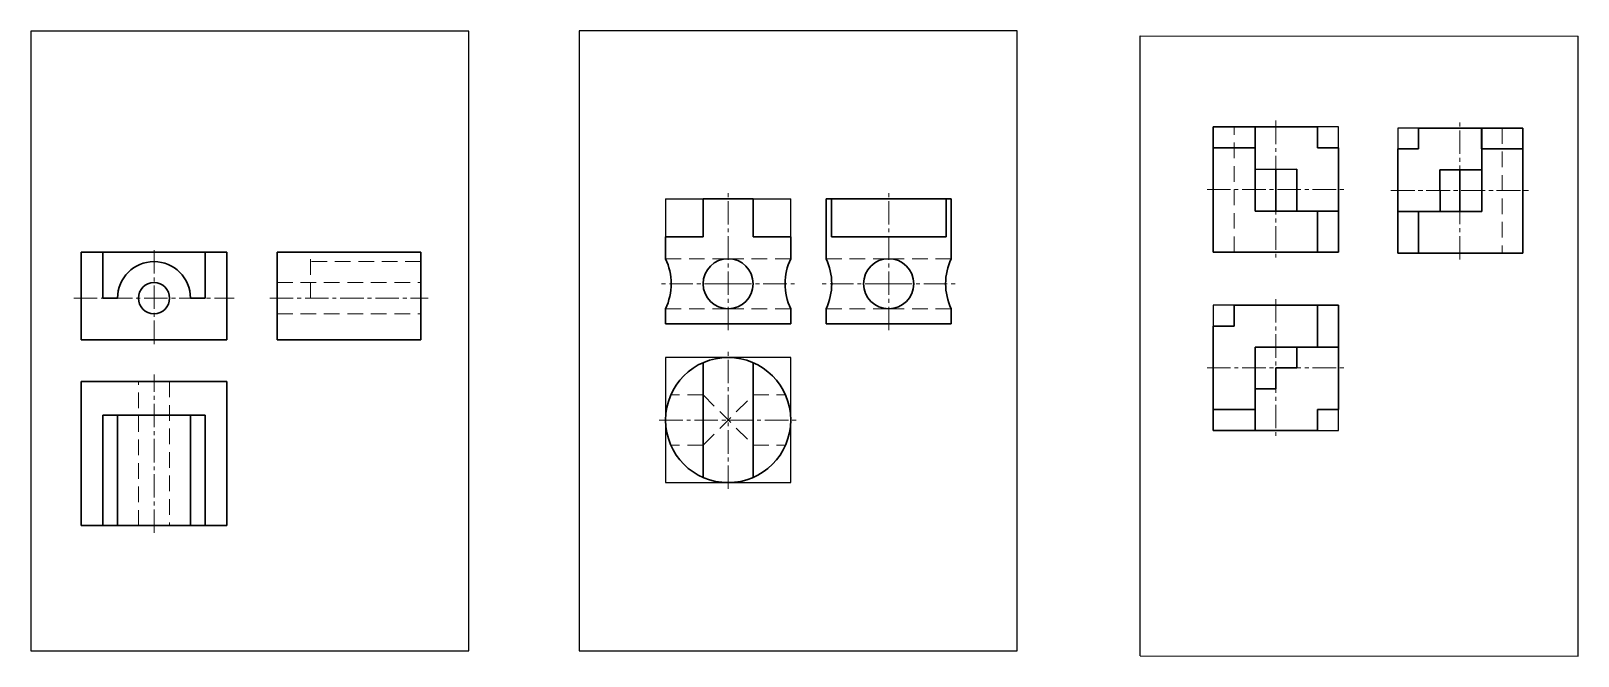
# Model space of a CAD drawing. Header units: millimetres. Extents: x 1525 to 2267, y 38 to 337.
import ezdxf

# ---------------------------------------------------------------- set-up
doc = ezdxf.new("R2010")
doc.units = ezdxf.units.MM
doc.header["$LTSCALE"] = 15
doc.header["$MEASUREMENT"] = 0
doc.linetypes.add('CENTER2', pattern=[1.125, 0.75, -0.125, 0.125, -0.125])
doc.linetypes.add('DASHED', pattern=[0.75, 0.5, -0.25])
for name, color, linetype, lineweight in [('axa', 1, 'CENTER2', 0), ('axe', 1, 'CENTER2', 0), ('contur', 7, 'Continuous', 30), ('muchii ascunse', 3, 'DASHED', 0)]:
    doc.layers.add(name, color=color, linetype=linetype, lineweight=lineweight)

msp = doc.modelspace()

# ---------------------------------------------------------------- linework, layer by layer
for p, q in [((1735.05, 337.17), (1525.05, 337.17)), ((1525.05, 337.17), (1525.05, 40.17)), ((1735.05, 40.17), (1735.05, 337.17)), ((1997.89, 337.2), (1787.89, 337.2)), ((1787.89, 337.2), (1787.89, 40.2)), ((1997.89, 40.2), (1997.89, 337.2)), ((2056.86, 37.84), (2056.86, 334.84)), ((2056.86, 334.84), (2266.86, 334.7)), ((2266.86, 37.7), (2266.86, 334.7)), ((2091.96, 291.23), (2091.96, 281.23)), ((2111.96, 250.88), (2111.96, 291.23)), ((2151.96, 291.23), (2141.96, 291.23)), ((2141.96, 291.23), (2141.96, 281.23)), ((2180.4, 290.69), (2180.4, 280.69)), ((2190.4, 280.69), (2190.4, 290.69)), ((2240.4, 290.69), (2220.4, 290.69)), ((2220.4, 290.69), (2220.76, 250.69)), ((2091.96, 281.23), (2111.96, 281.23)), ((2141.96, 281.23), (2151.96, 281.23)), ((2180.4, 280.69), (2190.4, 280.69)), ((2220.49, 280.69), (2240.4, 280.69)), ((2111.96, 270.88), (2131.96, 271.04)), ((2111.96, 260.88), (2111.96, 270.88)), ((2121.96, 270.96), (2121.96, 250.97)), ((2131.96, 271.04), (2131.96, 251.05)), ((2200.76, 250.69), (2200.59, 270.69)), ((2200.59, 270.69), (2220.58, 270.69)), ((2111.96, 250.88), (2111.96, 260.88)), ((1829.33, 256.85), (1829.33, 228.09)), ((1829.33, 256.85), (1889.33, 256.85)), ((1889.33, 228.09), (1889.33, 256.85)), ((1966.31, 256.85), (1906.31, 256.85)), ((1906.31, 256.85), (1906.31, 228.09)), ((1906.31, 256.85), (1906.31, 228.09)), ((1966.31, 228.09), (1966.31, 256.85)), ((1966.31, 228.09), (1966.31, 256.85)), ((2151.96, 250.88), (2111.96, 250.88)), ((2141.96, 250.88), (2141.96, 231.23)), ((2151.96, 231.23), (2151.96, 251.23)), ((2220.76, 250.69), (2180.4, 250.69)), ((2190.41, 230.69), (2190.4, 250.69)), ((2210.76, 250.69), (2200.76, 250.69)), ((2220.76, 250.69), (2210.76, 250.69)), ((1619.05, 231.17), (1549.05, 231.17)), ((1549.05, 231.17), (1549.05, 189.17)), ((1619.05, 189.17), (1619.05, 231.17)), ((1643.05, 231.17), (1643.05, 189.17)), ((1712.05, 231.17), (1643.05, 231.17)), ((1712.05, 189.17), (1712.05, 231.17)), ((2180.41, 230.69), (2190.41, 230.69)), ((1829.33, 204.09), (1829.33, 196.85)), ((1889.33, 196.85), (1889.33, 204.09)), ((1966.31, 196.85), (1966.31, 204.09)), ((1966.31, 196.85), (1966.31, 204.09)), ((2091.96, 205.76), (2091.96, 195.76)), ((1829.33, 196.85), (1889.33, 196.85)), ((1906.31, 196.85), (1966.31, 196.85)), ((1906.31, 196.85), (1966.31, 196.85)), ((1619.05, 189.17), (1549.05, 189.17)), ((1643.05, 189.17), (1712.05, 189.17)), ((1889.33, 180.78), (1829.33, 180.78)), ((1829.33, 180.78), (1829.33, 120.78)), ((1889.33, 120.78), (1889.33, 180.78)), ((1619.05, 169.17), (1549.05, 169.17)), ((1549.05, 169.17), (1549.05, 100.17)), ((1619.05, 100.17), (1619.05, 169.17)), ((2151.96, 145.76), (2151.96, 155.76)), ((1829.33, 120.78), (1889.33, 120.78)), ((1549.05, 100.17), (1619.05, 100.17)), ((1525.05, 40.17), (1735.05, 40.17)), ((1787.89, 40.2), (1997.89, 40.2)), ((2056.86, 37.84), (2266.86, 37.7))]:
    msp.add_line(p, q)
for points in [[(2091.96, 231.23), (2151.96, 231.23), (2151.96, 291.23), (2091.96, 291.23)], [(2151.96, 291.23), (2151.96, 291.23), (2151.96, 291.23), (2151.96, 291.23)], [(2240.41, 230.69), (2240.4, 290.69), (2180.4, 290.69), (2180.41, 230.69)], [(2180.4, 290.69), (2180.4, 290.69), (2180.4, 290.69), (2180.4, 290.69)], [(2091.96, 145.76), (2151.96, 145.76), (2151.96, 205.76), (2091.96, 205.76)]]:
    msp.add_lwpolyline(points, close=True)
at = {"layer": 'axa'}
msp.add_line((1936.31, 193.85), (1936.31, 259.85), dxfattribs=at)
at = {"layer": 'axe'}
for p, q in [((2121.96, 294.23), (2121.96, 228.23)), ((2210.14, 227.69), (2210.13, 293.69)), ((1859.33, 193.85), (1859.33, 259.85)), ((1936.31, 193.85), (1936.31, 259.85)), ((2088.96, 261.23), (2154.96, 261.23)), ((2177.14, 260.69), (2243.14, 260.69)), ((2177.4, 260.69), (2243.4, 260.69)), ((1584.05, 187.17), (1584.05, 233.37)), ((1859.33, 216.09), (1826.33, 216.09)), ((1859.33, 216.09), (1892.33, 215.99)), ((1936.31, 216.09), (1903.31, 216.09)), ((1936.31, 216.09), (1969.31, 215.99)), ((1545.55, 209.17), (1622.55, 209.17)), ((1639.6, 209.17), (1715.5, 209.17)), ((2121.96, 208.76), (2121.96, 142.76)), ((1859.33, 117.78), (1859.33, 183.78)), ((1584.05, 96.72), (1584.05, 172.62)), ((2088.96, 175.76), (2154.96, 175.76)), ((1826.33, 150.78), (1892.33, 150.78))]:
    msp.add_line(p, q, dxfattribs=at)
at = {"layer": 'contur'}
for p, q in [((2091.96, 291.23), (2141.96, 291.23)), ((2091.96, 231.23), (2091.96, 291.23)), ((2111.96, 281.23), (2111.96, 291.23)), ((2141.96, 291.23), (2141.96, 281.23)), ((2190.4, 280.69), (2190.4, 290.69)), ((2190.4, 290.69), (2240.4, 290.69)), ((2220.76, 250.69), (2220.76, 290.69)), ((2240.4, 290.69), (2240.41, 230.69)), ((2091.96, 281.23), (2111.96, 281.23)), ((2111.96, 281.23), (2111.96, 250.88)), ((2141.96, 281.23), (2151.96, 281.23)), ((2151.96, 281.23), (2151.96, 231.23)), ((2180.41, 230.69), (2180.4, 280.69)), ((2180.4, 280.69), (2190.4, 280.69)), ((2240.4, 280.69), (2220.49, 280.69)), ((2131.96, 271.04), (2111.96, 270.88)), ((2121.96, 270.96), (2121.96, 250.97)), ((2131.96, 251.05), (2131.96, 271.04)), ((2220.58, 270.69), (2200.59, 270.69)), ((2200.59, 270.69), (2200.76, 250.69)), ((2210.14, 270.69), (2210.14, 250.69)), ((1871.33, 256.85), (1847.33, 256.85)), ((1847.33, 238.6), (1847.33, 256.85)), ((1871.33, 256.85), (1871.33, 238.6)), ((1966.31, 256.85), (1906.31, 256.85)), ((1906.31, 256.85), (1906.31, 238.6)), ((1908.82, 238.6), (1908.82, 256.85)), ((1963.81, 238.6), (1963.81, 256.85)), ((1966.31, 238.6), (1966.31, 256.85)), ((2111.96, 250.88), (2151.96, 250.88)), ((2141.96, 231.23), (2141.96, 250.88)), ((2190.4, 250.69), (2180.4, 250.69)), ((2190.41, 230.69), (2190.4, 250.69)), ((2190.4, 250.69), (2220.76, 250.69)), ((1829.33, 238.6), (1847.33, 238.6)), ((1829.33, 238.6), (1829.33, 228.09)), ((1871.33, 238.6), (1889.33, 238.6)), ((1889.33, 238.6), (1889.33, 228.09)), ((1906.31, 228.09), (1906.31, 238.6)), ((1908.82, 238.6), (1963.81, 238.6)), ((1966.31, 228.09), (1966.31, 238.6)), ((1549.05, 189.17), (1549.05, 231.17)), ((1549.05, 231.17), (1619.05, 231.17)), ((1559.55, 209.17), (1559.55, 231.17)), ((1608.55, 209.17), (1608.55, 231.17)), ((1619.05, 231.17), (1619.05, 189.17)), ((1643.05, 189.17), (1643.05, 231.17)), ((1643.05, 231.17), (1712.05, 231.17)), ((1712.05, 231.17), (1712.05, 189.17)), ((2151.96, 231.23), (2091.96, 231.23)), ((2240.41, 230.69), (2180.41, 230.69)), ((1559.55, 209.17), (1566.55, 209.17)), ((1601.55, 209.17), (1608.55, 209.17)), ((1829.33, 204.09), (1829.33, 196.85)), ((1889.33, 196.85), (1889.33, 204.09)), ((1906.31, 196.85), (1906.31, 204.09)), ((1966.31, 196.85), (1966.31, 204.09)), ((2101.96, 195.76), (2101.96, 205.76)), ((2101.96, 205.76), (2151.96, 205.76)), ((2141.96, 185.76), (2141.96, 205.76)), ((2151.96, 155.76), (2151.96, 205.76)), ((1829.33, 196.85), (1889.33, 196.85)), ((1906.31, 196.85), (1966.31, 196.85)), ((2091.96, 195.76), (2101.96, 195.76)), ((2091.96, 195.76), (2091.96, 145.76)), ((1619.05, 189.17), (1549.05, 189.17)), ((1584.05, 189.17), (1608.55, 189.17)), ((1712.05, 189.17), (1643.05, 189.17)), ((2111.96, 165.76), (2111.96, 185.76)), ((2111.96, 185.76), (2131.96, 185.76)), ((2131.96, 185.76), (2131.96, 175.76)), ((2131.96, 185.76), (2151.96, 185.76)), ((1847.33, 178.27), (1847.33, 123.28)), ((1871.33, 178.27), (1871.33, 123.28)), ((2121.96, 175.76), (2121.96, 165.76)), ((2131.96, 175.76), (2121.96, 175.76)), ((1549.05, 100.17), (1549.05, 169.17)), ((1549.05, 169.17), (1619.05, 169.17)), ((1549.05, 100.17), (1549.05, 169.17)), ((1549.05, 169.17), (1619.05, 169.17)), ((1619.05, 169.17), (1619.05, 100.17)), ((1619.05, 169.17), (1619.05, 100.17)), ((1619.05, 169.17), (1619.05, 100.17)), ((2121.96, 165.76), (2111.96, 165.76)), ((2111.96, 165.76), (2111.96, 145.76)), ((1559.55, 153.17), (1608.55, 153.17)), ((1559.55, 100.17), (1559.55, 153.17)), ((1566.55, 153.17), (1566.55, 100.17)), ((1601.55, 153.17), (1601.55, 100.17)), ((1608.55, 153.17), (1608.55, 100.17)), ((2111.96, 155.76), (2091.96, 155.76)), ((2151.96, 155.76), (2141.96, 155.76)), ((2141.96, 155.76), (2141.96, 145.76)), ((2141.96, 145.76), (2091.96, 145.76)), ((1619.05, 100.17), (1549.05, 100.17)), ((1619.05, 100.17), (1549.05, 100.17)), ((1619.05, 100.17), (1549.05, 100.17)), ((1608.55, 100.17), (1559.55, 100.17))]:
    msp.add_line(p, q, dxfattribs=at)
at = {"layer": 'contur', "lineweight": 30}
msp.add_line((1549.05, 169.17), (1619.05, 169.17), dxfattribs=at)
at = {"layer": 'contur'}
for centre, radius in [((1859.33, 216.09), 12), ((1936.31, 216.09), 12), ((1584.05, 209.17), 7.5), ((1859.33, 150.78), 30)]:
    msp.add_circle(centre, radius, dxfattribs=at)
for centre, radius, start, end in [((1584.05, 209.17), 17.5, 0, 180), ((1803.77, 216.09), 28.24, 334.85025, 25.14975), ((1914.89, 216.09), 28.24, 154.85025, 205.14975), ((1880.75, 216.09), 28.24, 334.85025, 25.14975), ((1991.87, 216.09), 28.24, 154.85025, 205.14975)]:
    msp.add_arc(centre, radius, start, end, dxfattribs=at)
at = {"layer": 'muchii ascunse'}
for p, q in [((2101.96, 231.23), (2101.96, 291.23)), ((2230.4, 290.69), (2230.4, 230.69)), ((1659.05, 209.17), (1659.05, 231.17)), ((1712.05, 226.67), (1659.05, 226.67)), ((1859.33, 228.09), (1829.33, 228.09)), ((1859.33, 228.09), (1889.33, 228.09)), ((1936.31, 228.09), (1906.31, 228.09)), ((1936.31, 228.09), (1966.31, 228.09)), ((1643.05, 216.67), (1712.05, 216.67)), ((1643.05, 201.67), (1712.05, 201.67)), ((1859.33, 204.09), (1829.33, 204.09)), ((1859.33, 204.09), (1889.33, 204.09)), ((1936.31, 204.09), (1906.31, 204.09)), ((1936.31, 204.09), (1966.31, 204.09)), ((1576.55, 100.17), (1576.55, 169.17)), ((1591.55, 169.17), (1591.55, 100.17)), ((1847.33, 162.78), (1831.83, 162.78)), ((1847.33, 162.78), (1871.33, 138.78)), ((1847.33, 138.78), (1871.33, 162.78)), ((1871.33, 162.78), (1886.83, 162.78)), ((1847.33, 138.78), (1831.83, 138.78)), ((1871.33, 138.78), (1886.83, 138.78))]:
    msp.add_line(p, q, dxfattribs=at)

doc.saveas('drawing.dxf')
